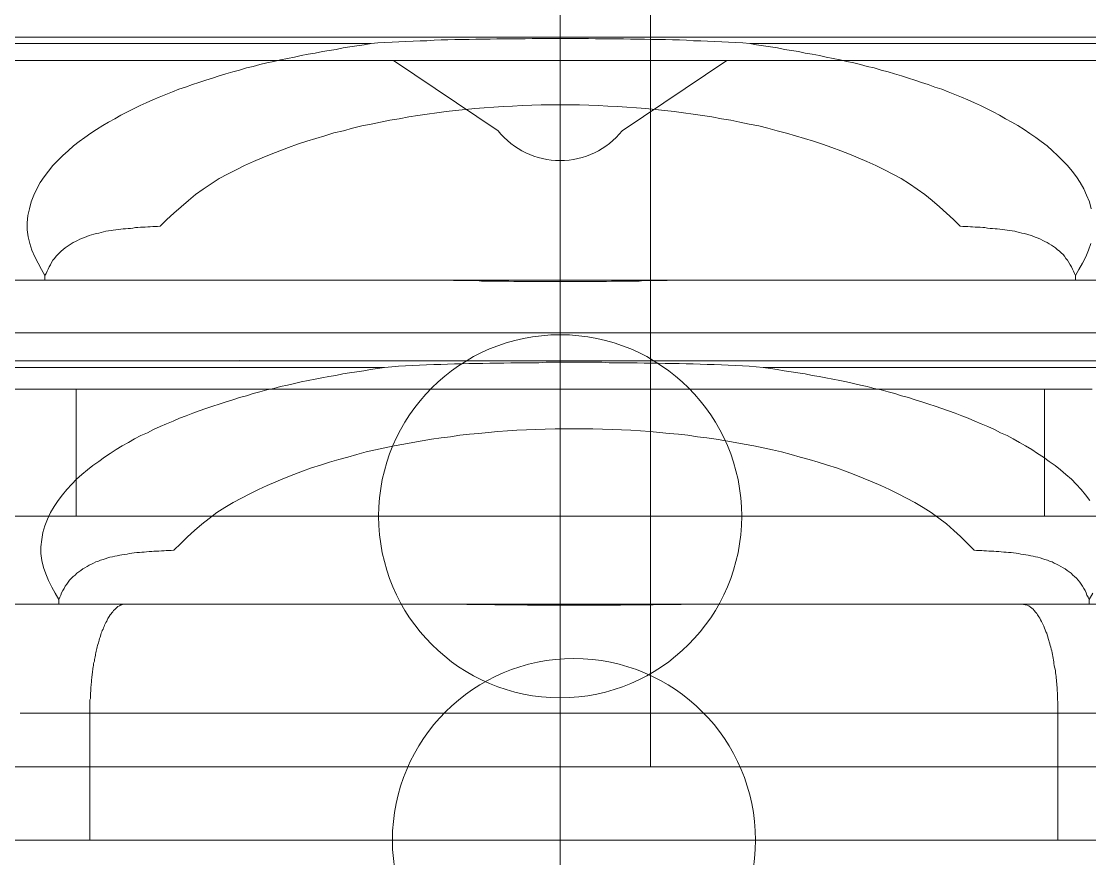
# Model space of a CAD drawing. Units: millimetres at full size, sheet at 1:30. Extents: x -17796 to 21385, y -23279 to 7734.
# Drawn here: x -3020.04 to -2990.62, y -22159.3 to -22136.24 of the extents above; entities that cross this region are included whole.
import ezdxf

# ---------------------------------------------------------------- set-up
doc = ezdxf.new("R2010")
doc.units = ezdxf.units.MM
doc.header["$LTSCALE"] = 30
doc.linetypes.add('DASHED1', pattern=[1.8, 1.2, -0.6])
for name, color, linetype, lineweight in [('2-1_', 7, 'Continuous', 9), ('2-3_', 7, 'Continuous', 9), ('E-C_境界線', 5, 'Continuous', 18), ('E-D_記号', 7, 'Continuous', 9)]:
    doc.layers.add(name, color=color, linetype=linetype, lineweight=lineweight)

# ---------------------------------------------------------------- blocks, each defined once
blk = doc.blocks.new('R')
at = {"layer": '2-1_'}
for p, q in [((-2184.35, -821.59), (-1523.16, -821.59)), ((-1630.06, -823.52), (-1632.94, -821.59)), ((-1626.64, -823.52), (-1623.76, -821.59)), ((-1545.62, -829.09), (-1676.29, -829.09))]:
    blk.add_line(p, q, dxfattribs=at)
blk.add_arc((-1628.35, -822.14), 2.201, 219.0083, 320.9939, dxfattribs=at)
blk = doc.blocks.new('KE1')
at = {"layer": '2-3_', "linetype": 'DASHED1'}
blk.add_line((-0.06, -19.17), (-0.06, 27), dxfattribs=at)
at = {"layer": '2-3_'}
for p, q in [((-0.06, -22.85), (-0.06, 17.15)), ((-16.72, 10.35), (-12.33, 10.35)), ((-16.72, 10.35), (-12.33, 10.35)), ((-12.33, 10.35), (-11.25, 10.35)), ((-12.33, 10.35), (-11.25, 10.35)), ((-11.25, 10.35), (-2.44, 10.35)), ((-11.25, 10.35), (-2.44, 10.35)), ((-11.25, 10.35), (-2.44, 10.35)), ((-11.25, 10.35), (-2.44, 10.35)), ((-2.44, 10.35), (1.81, 10.35)), ((-2.44, 10.35), (1.81, 10.35)), ((1.81, 10.35), (3.06, 10.35)), ((1.81, 10.35), (3.06, 10.35)), ((3.06, 10.35), (16.61, 10.35)), ((3.06, 10.35), (16.61, 10.35)), ((-16.72, 10.17), (-5.27, 10.17)), ((5.16, 10.17), (16.61, 10.17)), ((5.16, 10.17), (16.61, 10.17)), ((-14.25, 3.65), (-17.06, 3.65)), ((-12.39, 3.65), (-14.25, 3.65)), ((-12.39, 3.65), (-14.25, 3.65)), ((-12.39, 3.65), (-9.36, 3.65)), ((-12.39, 3.65), (-9.36, 3.65)), ((-9.36, 3.65), (-4.28, 3.65)), ((-9.36, 3.65), (-4.28, 3.65)), ((-4.28, 3.65), (4.17, 3.65)), ((-4.28, 3.65), (4.17, 3.65)), ((4.17, 3.65), (9.25, 3.65)), ((4.17, 3.65), (9.25, 3.65)), ((9.25, 3.65), (12.28, 3.65)), ((12.28, 3.65), (14.13, 3.65)), ((14.13, 3.65), (16.94, 3.65)), ((14.13, 3.65), (16.94, 3.65)), ((-4.9, 1.25), (-16.34, 1.25)), ((-4.9, 1.25), (-16.34, 1.25)), ((-15.82, 1.43), (-8.88, 1.44)), ((-15.82, 1.43), (-8.88, 1.44)), ((-15.82, 1.43), (-8.88, 1.43)), ((-15.82, 1.43), (-8.88, 1.43)), ((-2.8, 1.43), (-8.88, 1.44)), ((-2.8, 1.43), (-8.88, 1.43)), ((-1.55, 1.43), (-2.8, 1.43)), ((-1.55, 1.43), (-2.8, 1.43)), ((2.7, 1.43), (-1.55, 1.43)), ((2.7, 1.43), (-1.55, 1.43)), ((6.32, 1.43), (2.7, 1.43)), ((6.32, 1.43), (2.7, 1.43)), ((16.98, 1.25), (5.53, 1.25)), ((16.98, 1.25), (5.53, 1.25)), ((6.32, 1.43), (11.93, 1.43)), ((6.32, 1.43), (11.93, 1.43)), ((11.93, 1.43), (16.98, 1.43)), ((11.93, 1.43), (16.98, 1.43)), ((-13.39, 0.65), (-19.06, 0.65)), ((-13.39, 0.65), (-19.06, 0.65)), ((13.28, 0.65), (-13.39, 0.65)), ((-13.39, -2.85), (-13.39, 0.65)), ((-13.39, -2.85), (-13.39, 0.65)), ((13.28, 0.65), (-13.39, 0.65)), ((13.28, -2.85), (13.28, 0.65)), ((13.28, -2.85), (13.28, 0.65)), ((-20.06, -2.85), (-13.39, -2.85)), ((19.94, -2.85), (-20.06, -2.85)), ((-20.06, -2.85), (-13.39, -2.85)), ((13.28, -2.85), (-13.39, -2.85)), ((13.28, -2.85), (-13.39, -2.85)), ((13.28, -2.85), (19.94, -2.85)), ((-13.87, -5.27), (-16.68, -5.27)), ((-13.87, -5.27), (-16.68, -5.27)), ((-12.01, -5.27), (-13.87, -5.27)), ((-8.98, -5.27), (-12.01, -5.27)), ((-3.91, -5.27), (-8.98, -5.27)), ((4.55, -5.27), (-3.91, -5.27)), ((9.62, -5.27), (4.55, -5.27)), ((12.65, -5.27), (9.62, -5.27)), ((12.65, -5.27), (14.51, -5.27)), ((12.65, -5.27), (14.51, -5.27)), ((14.51, -5.27), (17.32, -5.27)), ((14.51, -5.27), (17.32, -5.27)), ((-13.01, -11.77), (-13.01, -8.27)), ((-13.01, -8.27), (13.65, -8.27)), ((-13.01, -11.77), (-13.01, -8.27)), ((13.65, -11.77), (13.65, -8.27)), ((-13.01, -11.77), (-19.68, -11.77)), ((-19.68, -11.77), (20.32, -11.77)), ((-13.01, -11.77), (13.65, -11.77)), ((-13.01, -11.77), (13.65, -11.77)), ((20.32, -11.77), (13.65, -11.77)), ((20.32, -11.77), (13.65, -11.77))]:
    blk.add_line(p, q, dxfattribs=at)
for points in [[(-16.72, 10.35), (-12.33, 10.35), (-11.25, 10.35)], [(-16.72, 10.35), (-16.72, 10.17), (-5.27, 10.17)], [(-16.72, 10.35), (-12.33, 10.35), (-11.25, 10.35)], [(-5.27, 10.17), (-5.08, 10.19), (-4.89, 10.2), (-4.69, 10.21), (-4.5, 10.22), (-4.31, 10.23), (-4.11, 10.24), (-3.92, 10.25), (-3.73, 10.25), (-3.53, 10.26), (-3.34, 10.27), (-3.15, 10.27), (-2.96, 10.28), (-2.76, 10.28), (-2.57, 10.28), (-2.38, 10.29), (-2.18, 10.29), (-1.99, 10.29), (-1.8, 10.3), (-1.6, 10.3), (-1.41, 10.3), (-1.22, 10.3), (-1.02, 10.3), (-0.83, 10.31), (-0.64, 10.31), (-0.44, 10.31), (-0.25, 10.31), (-0.06, 10.31), (0.14, 10.31), (0.33, 10.31), (0.52, 10.31), (0.72, 10.31), (0.91, 10.3), (1.1, 10.3), (1.3, 10.3), (1.49, 10.3), (1.68, 10.3), (1.88, 10.29), (2.07, 10.29), (2.26, 10.29)], [(-5.27, 10.17), (-5.08, 10.19), (-4.89, 10.2), (-4.69, 10.21), (-4.5, 10.22), (-4.31, 10.23), (-4.11, 10.24), (-3.92, 10.25), (-3.73, 10.25), (-3.53, 10.26), (-3.34, 10.27), (-3.15, 10.27), (-2.96, 10.28), (-2.76, 10.28), (-2.57, 10.28), (-2.38, 10.29), (-2.18, 10.29), (-1.99, 10.29), (-1.8, 10.3), (-1.6, 10.3), (-1.41, 10.3), (-1.22, 10.3), (-1.02, 10.3), (-0.83, 10.31), (-0.64, 10.31), (-0.44, 10.31), (-0.25, 10.31), (-0.06, 10.31), (0.14, 10.31), (0.33, 10.31), (0.52, 10.31), (0.72, 10.31), (0.91, 10.3), (1.1, 10.3), (1.3, 10.3), (1.49, 10.3), (1.68, 10.3), (1.88, 10.29), (2.07, 10.29), (2.26, 10.29)], [(-2.44, 10.35), (1.81, 10.35), (3.06, 10.35), (16.61, 10.35)], [(-2.44, 10.35), (1.81, 10.35), (3.06, 10.35), (16.61, 10.35)], [(-5.27, 10.17), (-5.46, 10.14), (-5.66, 10.11), (-5.85, 10.08), (-6.04, 10.05), (-6.23, 10.01), (-6.42, 9.98), (-6.61, 9.95), (-6.81, 9.91), (-7, 9.88), (-7.19, 9.84), (-7.38, 9.8), (-7.57, 9.76), (-7.76, 9.72), (-7.95, 9.68), (-8.14, 9.64), (-8.33, 9.59), (-8.52, 9.54), (-8.7, 9.5), (-8.89, 9.44), (-9.08, 9.39), (-9.27, 9.34), (-9.45, 9.28), (-9.64, 9.22), (-9.82, 9.16), (-10.01, 9.1), (-10.19, 9.04), (-10.38, 8.97), (-10.56, 8.91), (-10.74, 8.84), (-10.92, 8.77), (-11.1, 8.69), (-11.28, 8.62), (-11.46, 8.54), (-11.63, 8.46), (-11.81, 8.37), (-11.98, 8.29), (-12.16, 8.2), (-12.33, 8.1), (-12.5, 8.01)], [(-5.27, 10.17), (-5.46, 10.14), (-5.66, 10.11), (-5.85, 10.08), (-6.04, 10.05), (-6.23, 10.01), (-6.42, 9.98), (-6.61, 9.95), (-6.81, 9.91), (-7, 9.88), (-7.19, 9.84), (-7.38, 9.8), (-7.57, 9.76), (-7.76, 9.72), (-7.95, 9.68), (-8.14, 9.64), (-8.33, 9.59), (-8.52, 9.54), (-8.7, 9.5), (-8.89, 9.44), (-9.08, 9.39), (-9.27, 9.34), (-9.45, 9.28), (-9.64, 9.22), (-9.82, 9.16), (-10.01, 9.1), (-10.19, 9.04), (-10.38, 8.97), (-10.56, 8.91), (-10.74, 8.84), (-10.92, 8.77), (-11.1, 8.69), (-11.28, 8.62), (-11.46, 8.54), (-11.63, 8.46), (-11.81, 8.37), (-11.98, 8.29), (-12.16, 8.2), (-12.33, 8.1), (-12.5, 8.01)], [(2.26, 10.29), (2.46, 10.28), (2.65, 10.28), (2.84, 10.28), (3.03, 10.27), (3.23, 10.27), (3.42, 10.26), (3.61, 10.25), (3.81, 10.25), (4, 10.24), (4.19, 10.23), (4.39, 10.22), (4.58, 10.21), (4.77, 10.2), (4.97, 10.19), (5.16, 10.17)], [(2.26, 10.29), (2.46, 10.28), (2.65, 10.28), (2.84, 10.28), (3.03, 10.27), (3.23, 10.27), (3.42, 10.26), (3.61, 10.25), (3.81, 10.25), (4, 10.24), (4.19, 10.23), (4.39, 10.22), (4.58, 10.21), (4.77, 10.2), (4.97, 10.19), (5.16, 10.17)], [(10.26, 8.97), (10.08, 9.04), (9.89, 9.1), (9.71, 9.16), (9.53, 9.22), (9.34, 9.28), (9.15, 9.34), (8.97, 9.39), (8.78, 9.44), (8.59, 9.5), (8.4, 9.54), (8.21, 9.59), (8.03, 9.64), (7.84, 9.68), (7.65, 9.72), (7.46, 9.76), (7.27, 9.8), (7.08, 9.84), (6.88, 9.88), (6.69, 9.91), (6.5, 9.95), (6.31, 9.98), (6.12, 10.01), (5.93, 10.05), (5.73, 10.08), (5.54, 10.11), (5.35, 10.14), (5.16, 10.17)], [(10.26, 8.97), (10.08, 9.04), (9.89, 9.1), (9.71, 9.16), (9.53, 9.22), (9.34, 9.28), (9.15, 9.34), (8.97, 9.39), (8.78, 9.44), (8.59, 9.5), (8.4, 9.54), (8.21, 9.59), (8.03, 9.64), (7.84, 9.68), (7.65, 9.72), (7.46, 9.76), (7.27, 9.8), (7.08, 9.84), (6.88, 9.88), (6.69, 9.91), (6.5, 9.95), (6.31, 9.98), (6.12, 10.01), (5.93, 10.05), (5.73, 10.08), (5.54, 10.11), (5.35, 10.14), (5.16, 10.17)], [(14.13, 3.78), (14.23, 3.95), (14.33, 4.12), (14.42, 4.3), (14.49, 4.48), (14.56, 4.66)], [(14.57, 5.62), (14.52, 5.81), (14.44, 5.99), (14.36, 6.17), (14.26, 6.34), (14.16, 6.5), (14.04, 6.66), (13.91, 6.81), (13.78, 6.95), (13.64, 7.09), (13.5, 7.22), (13.35, 7.35), (13.19, 7.47), (13.04, 7.58), (12.88, 7.69), (12.72, 7.8), (12.55, 7.91), (12.38, 8.01), (12.21, 8.1), (12.04, 8.2), (11.87, 8.29), (11.7, 8.37), (11.52, 8.46), (11.35, 8.54), (11.17, 8.62), (10.99, 8.69), (10.81, 8.77), (10.63, 8.84), (10.45, 8.91), (10.26, 8.97)], [(14.13, 3.78), (14.23, 3.95), (14.33, 4.12), (14.42, 4.3), (14.49, 4.48), (14.56, 4.66)], [(14.57, 5.62), (14.52, 5.81), (14.44, 5.99), (14.36, 6.17), (14.26, 6.34), (14.16, 6.5), (14.04, 6.66), (13.91, 6.81), (13.78, 6.95), (13.64, 7.09), (13.5, 7.22), (13.35, 7.35), (13.19, 7.47), (13.04, 7.58), (12.88, 7.69), (12.72, 7.8), (12.55, 7.91), (12.38, 8.01), (12.21, 8.1), (12.04, 8.2), (11.87, 8.29), (11.7, 8.37), (11.52, 8.46), (11.35, 8.54), (11.17, 8.62), (10.99, 8.69), (10.81, 8.77), (10.63, 8.84), (10.45, 8.91), (10.26, 8.97)], [(1.52, 8.44), (1.25, 8.45), (0.99, 8.46), (0.73, 8.47), (0.47, 8.48), (0.21, 8.48), (-0.06, 8.48), (-0.32, 8.48), (-0.58, 8.48), (-0.84, 8.47), (-1.11, 8.46), (-1.37, 8.45), (-1.63, 8.44), (-1.89, 8.42), (-2.15, 8.4), (-2.41, 8.38), (-2.67, 8.35), (-2.94, 8.33), (-3.2, 8.3), (-3.46, 8.26), (-3.72, 8.23), (-3.98, 8.19), (-4.23, 8.15), (-4.49, 8.1), (-4.75, 8.06), (-5.01, 8.01), (-5.27, 7.95), (-5.52, 7.9), (-5.78, 7.84), (-6.03, 7.77), (-6.29, 7.71), (-6.54, 7.63), (-6.79, 7.56), (-7.04, 7.48), (-7.29, 7.4), (-7.54, 7.31), (-7.78, 7.22), (-8.02, 7.12), (-8.27, 7.02), (-8.51, 6.92)], [(1.52, 8.44), (1.25, 8.45), (0.99, 8.46), (0.73, 8.47), (0.47, 8.48), (0.21, 8.48), (-0.06, 8.48), (-0.32, 8.48), (-0.58, 8.48), (-0.84, 8.47), (-1.11, 8.46), (-1.37, 8.45), (-1.63, 8.44), (-1.89, 8.42), (-2.15, 8.4), (-2.41, 8.38), (-2.67, 8.35), (-2.94, 8.33), (-3.2, 8.3), (-3.46, 8.26), (-3.72, 8.23), (-3.98, 8.19), (-4.23, 8.15), (-4.49, 8.1), (-4.75, 8.06), (-5.01, 8.01), (-5.27, 7.95), (-5.52, 7.9), (-5.78, 7.84), (-6.03, 7.77), (-6.29, 7.71), (-6.54, 7.63), (-6.79, 7.56), (-7.04, 7.48), (-7.29, 7.4), (-7.54, 7.31), (-7.78, 7.22), (-8.02, 7.12), (-8.27, 7.02), (-8.51, 6.92)], [(10.96, 5.14), (10.77, 5.32), (10.58, 5.5), (10.39, 5.67), (10.19, 5.85), (9.98, 6.01), (9.77, 6.16), (9.56, 6.31), (9.33, 6.45), (9.1, 6.57), (8.87, 6.69), (8.63, 6.81), (8.39, 6.92), (8.15, 7.02), (7.91, 7.12), (7.67, 7.22), (7.42, 7.31), (7.17, 7.4), (6.92, 7.48), (6.67, 7.56), (6.42, 7.63), (6.17, 7.7), (5.92, 7.77), (5.66, 7.84), (5.41, 7.9), (5.15, 7.95), (4.89, 8.01), (4.64, 8.06), (4.38, 8.1), (4.12, 8.15), (3.86, 8.19), (3.6, 8.23), (3.34, 8.26), (3.08, 8.3), (2.82, 8.33), (2.56, 8.35), (2.3, 8.38), (2.04, 8.4), (1.78, 8.42), (1.52, 8.44)], [(10.96, 5.14), (10.77, 5.32), (10.58, 5.5), (10.39, 5.67), (10.19, 5.85), (9.98, 6.01), (9.77, 6.16), (9.56, 6.31), (9.33, 6.45), (9.1, 6.57), (8.87, 6.69), (8.63, 6.81), (8.39, 6.92), (8.15, 7.02), (7.91, 7.12), (7.67, 7.22), (7.42, 7.31), (7.17, 7.4), (6.92, 7.48), (6.67, 7.56), (6.42, 7.63), (6.17, 7.7), (5.92, 7.77), (5.66, 7.84), (5.41, 7.9), (5.15, 7.95), (4.89, 8.01), (4.64, 8.06), (4.38, 8.1), (4.12, 8.15), (3.86, 8.19), (3.6, 8.23), (3.34, 8.26), (3.08, 8.3), (2.82, 8.33), (2.56, 8.35), (2.3, 8.38), (2.04, 8.4), (1.78, 8.42), (1.52, 8.44)], [(-12.5, 8.01), (-12.66, 7.91), (-12.83, 7.8), (-12.99, 7.7), (-13.15, 7.58), (-13.31, 7.47), (-13.46, 7.35), (-13.61, 7.22), (-13.76, 7.09), (-13.9, 6.95), (-14.03, 6.81), (-14.15, 6.66), (-14.27, 6.5), (-14.38, 6.34), (-14.47, 6.17), (-14.56, 5.99), (-14.63, 5.81), (-14.68, 5.62), (-14.72, 5.43), (-14.74, 5.23), (-14.74, 5.04), (-14.71, 4.85), (-14.67, 4.66), (-14.61, 4.48), (-14.53, 4.3), (-14.44, 4.12), (-14.35, 3.95), (-14.25, 3.78)], [(-12.5, 8.01), (-12.66, 7.91), (-12.83, 7.8), (-12.99, 7.7), (-13.15, 7.58), (-13.31, 7.47), (-13.46, 7.35), (-13.61, 7.22), (-13.76, 7.09), (-13.9, 6.95), (-14.03, 6.81), (-14.15, 6.66), (-14.27, 6.5), (-14.38, 6.34), (-14.47, 6.17), (-14.56, 5.99), (-14.63, 5.81), (-14.68, 5.62), (-14.72, 5.43), (-14.74, 5.23), (-14.74, 5.04), (-14.71, 4.85), (-14.67, 4.66), (-14.61, 4.48), (-14.53, 4.3), (-14.44, 4.12), (-14.35, 3.95), (-14.25, 3.78)], [(-8.51, 6.92), (-8.75, 6.81), (-8.98, 6.69), (-9.22, 6.57), (-9.45, 6.45), (-9.67, 6.31), (-9.89, 6.16), (-10.1, 6.01), (-10.3, 5.85), (-10.5, 5.67), (-10.7, 5.5), (-10.89, 5.32), (-11.08, 5.14)], [(-8.51, 6.92), (-8.75, 6.81), (-8.98, 6.69), (-9.22, 6.57), (-9.45, 6.45), (-9.67, 6.31), (-9.89, 6.16), (-10.1, 6.01), (-10.3, 5.85), (-10.5, 5.67), (-10.7, 5.5), (-10.89, 5.32), (-11.08, 5.14)], [(-11.08, 5.14), (-11.15, 5.13), (-11.21, 5.13), (-11.28, 5.13), (-11.35, 5.12), (-11.42, 5.12), (-11.49, 5.11), (-11.55, 5.11), (-11.62, 5.11), (-11.69, 5.1), (-11.76, 5.1), (-11.83, 5.09), (-11.89, 5.08), (-11.96, 5.08), (-12.03, 5.07), (-12.1, 5.07), (-12.16, 5.06), (-12.23, 5.05), (-12.3, 5.04), (-12.37, 5.03), (-12.43, 5.02), (-12.5, 5.01), (-12.57, 5), (-12.64, 4.98), (-12.7, 4.97), (-12.77, 4.95), (-12.83, 4.94), (-12.9, 4.92), (-12.97, 4.9), (-13.03, 4.88), (-13.1, 4.86), (-13.16, 4.83), (-13.22, 4.81), (-13.29, 4.78), (-13.35, 4.75), (-13.41, 4.72), (-13.47, 4.69), (-13.53, 4.65), (-13.58, 4.62), (-13.64, 4.58)], [(-11.08, 5.14), (-11.15, 5.13), (-11.21, 5.13), (-11.28, 5.13), (-11.35, 5.12), (-11.42, 5.12), (-11.49, 5.11), (-11.55, 5.11), (-11.62, 5.11), (-11.69, 5.1), (-11.76, 5.1), (-11.83, 5.09), (-11.89, 5.08), (-11.96, 5.08), (-12.03, 5.07), (-12.1, 5.07), (-12.16, 5.06), (-12.23, 5.05), (-12.3, 5.04), (-12.37, 5.03), (-12.43, 5.02), (-12.5, 5.01), (-12.57, 5), (-12.64, 4.98), (-12.7, 4.97), (-12.77, 4.95), (-12.83, 4.94), (-12.9, 4.92), (-12.97, 4.9), (-13.03, 4.88), (-13.1, 4.86), (-13.16, 4.83), (-13.22, 4.81), (-13.29, 4.78), (-13.35, 4.75), (-13.41, 4.72), (-13.47, 4.69), (-13.53, 4.65), (-13.58, 4.62), (-13.64, 4.58)], [(11.98, 5.07), (11.92, 5.07), (11.85, 5.08), (11.78, 5.08), (11.71, 5.09), (11.64, 5.1), (11.58, 5.1), (11.51, 5.11), (11.44, 5.11), (11.37, 5.11), (11.3, 5.12), (11.24, 5.12), (11.17, 5.13), (11.1, 5.13), (11.03, 5.13), (10.96, 5.14)], [(12.19, 5.04), (12.12, 5.05), (12.05, 5.06), (11.98, 5.07), (11.92, 5.07), (11.85, 5.08), (11.78, 5.08), (11.71, 5.09), (11.64, 5.1), (11.58, 5.1), (11.51, 5.11), (11.44, 5.11), (11.37, 5.11), (11.3, 5.12), (11.24, 5.12), (11.17, 5.13), (11.1, 5.13), (11.03, 5.13), (10.96, 5.14)], [(14.13, 3.78), (14.11, 3.84), (14.08, 3.9), (14.05, 3.96), (14.02, 4.02), (13.99, 4.08), (13.95, 4.14), (13.91, 4.2), (13.87, 4.25), (13.83, 4.31), (13.79, 4.36), (13.74, 4.41), (13.69, 4.45), (13.63, 4.5), (13.58, 4.54), (13.53, 4.58), (13.47, 4.62), (13.41, 4.65), (13.35, 4.69), (13.29, 4.72), (13.23, 4.75), (13.17, 4.78), (13.11, 4.81), (13.05, 4.83), (12.98, 4.86), (12.92, 4.88), (12.85, 4.9), (12.79, 4.92), (12.72, 4.94), (12.66, 4.95), (12.59, 4.97), (12.52, 4.98), (12.46, 5), (12.39, 5.01), (12.32, 5.02), (12.25, 5.03), (12.19, 5.04), (12.12, 5.05), (12.05, 5.06), (11.98, 5.07)], [(14.13, 3.77), (14.13, 3.77), (14.13, 3.77), (14.13, 3.78), (14.11, 3.84), (14.08, 3.9), (14.05, 3.96), (14.02, 4.02), (13.99, 4.08), (13.95, 4.14), (13.91, 4.2), (13.87, 4.25), (13.83, 4.31), (13.79, 4.36), (13.74, 4.41), (13.69, 4.45), (13.63, 4.5), (13.58, 4.54), (13.53, 4.58), (13.47, 4.62), (13.41, 4.65), (13.35, 4.69), (13.29, 4.72), (13.23, 4.75), (13.17, 4.78), (13.11, 4.81), (13.05, 4.83), (12.98, 4.86), (12.92, 4.88), (12.85, 4.9), (12.79, 4.92), (12.72, 4.94), (12.66, 4.95), (12.59, 4.97), (12.52, 4.98), (12.46, 5), (12.39, 5.01), (12.32, 5.02), (12.25, 5.03), (12.19, 5.04)], [(-13.64, 4.58), (-13.69, 4.54), (-13.75, 4.5), (-13.8, 4.45), (-13.85, 4.41), (-13.9, 4.36), (-13.94, 4.31), (-13.99, 4.25), (-14.03, 4.2), (-14.07, 4.14), (-14.1, 4.08), (-14.13, 4.02), (-14.16, 3.96), (-14.19, 3.9), (-14.22, 3.84), (-14.25, 3.78)], [(-13.64, 4.58), (-13.69, 4.54), (-13.75, 4.5), (-13.8, 4.45), (-13.85, 4.41), (-13.9, 4.36), (-13.94, 4.31), (-13.99, 4.25), (-14.03, 4.2), (-14.07, 4.14), (-14.1, 4.08), (-14.13, 4.02), (-14.16, 3.96), (-14.19, 3.9), (-14.22, 3.84), (-14.25, 3.78)], [(-14.25, 3.66), (-14.25, 3.66), (-14.25, 3.66), (-14.25, 3.65), (-17.06, 3.65)], [(-14.25, 3.78), (-14.25, 3.77), (-14.25, 3.77), (-14.25, 3.77), (-14.25, 3.76), (-14.25, 3.76), (-14.25, 3.76), (-14.25, 3.76), (-14.25, 3.75), (-14.25, 3.75), (-14.25, 3.75), (-14.25, 3.74), (-14.25, 3.74), (-14.25, 3.74), (-14.25, 3.74), (-14.25, 3.73), (-14.25, 3.73), (-14.25, 3.73), (-14.25, 3.72), (-14.25, 3.72), (-14.25, 3.72), (-14.25, 3.71), (-14.25, 3.71), (-14.25, 3.71), (-14.25, 3.71), (-14.25, 3.7), (-14.25, 3.7), (-14.25, 3.7), (-14.25, 3.69), (-14.25, 3.69), (-14.25, 3.69), (-14.25, 3.69), (-14.25, 3.68), (-14.25, 3.68), (-14.25, 3.68), (-14.25, 3.67), (-14.25, 3.67), (-14.25, 3.67), (-14.25, 3.67), (-14.25, 3.66)], [(-14.25, 3.78), (-14.25, 3.77), (-14.25, 3.77), (-14.25, 3.77), (-14.25, 3.76), (-14.25, 3.76), (-14.25, 3.76), (-14.25, 3.76), (-14.25, 3.75), (-14.25, 3.75), (-14.25, 3.75), (-14.25, 3.74), (-14.25, 3.74), (-14.25, 3.74), (-14.25, 3.74), (-14.25, 3.73), (-14.25, 3.73), (-14.25, 3.73), (-14.25, 3.72), (-14.25, 3.72), (-14.25, 3.72), (-14.25, 3.71), (-14.25, 3.71), (-14.25, 3.71), (-14.25, 3.71), (-14.25, 3.7), (-14.25, 3.7), (-14.25, 3.7), (-14.25, 3.69), (-14.25, 3.69), (-14.25, 3.69), (-14.25, 3.69), (-14.25, 3.68), (-14.25, 3.68), (-14.25, 3.68), (-14.25, 3.67), (-14.25, 3.67), (-14.25, 3.67), (-14.25, 3.67), (-14.25, 3.66)], [(-14.25, 3.66), (-14.25, 3.66), (-14.25, 3.66), (-14.25, 3.65)], [(-4.28, 3.65), (-4.16, 3.65), (-4.03, 3.65), (-3.9, 3.65), (-3.77, 3.65), (-3.64, 3.65), (-3.52, 3.65), (-3.39, 3.65), (-3.26, 3.65), (-3.13, 3.65), (-3, 3.64), (-2.88, 3.64), (-2.75, 3.64), (-2.62, 3.64), (-2.49, 3.64), (-2.36, 3.64), (-2.23, 3.63), (-2.11, 3.63), (-1.98, 3.63), (-1.85, 3.63), (-1.72, 3.63), (-1.59, 3.63), (-1.47, 3.63), (-1.34, 3.62), (-1.21, 3.62), (-1.08, 3.62), (-0.95, 3.62), (-0.83, 3.62), (-0.7, 3.62), (-0.57, 3.62), (-0.44, 3.62), (-0.31, 3.62), (-0.18, 3.62), (-0.06, 3.62), (0.07, 3.62), (0.2, 3.62), (0.33, 3.62), (0.46, 3.62), (0.58, 3.62), (0.71, 3.62)], [(-4.28, 3.65), (-4.16, 3.65), (-4.03, 3.65), (-3.9, 3.65), (-3.77, 3.65), (-3.64, 3.65), (-3.52, 3.65), (-3.39, 3.65), (-3.26, 3.65), (-3.13, 3.65), (-3, 3.64), (-2.88, 3.64), (-2.75, 3.64), (-2.62, 3.64), (-2.49, 3.64), (-2.36, 3.64), (-2.23, 3.63), (-2.11, 3.63), (-1.98, 3.63), (-1.85, 3.63), (-1.72, 3.63), (-1.59, 3.63), (-1.47, 3.63), (-1.34, 3.62), (-1.21, 3.62), (-1.08, 3.62), (-0.95, 3.62), (-0.83, 3.62), (-0.7, 3.62), (-0.57, 3.62), (-0.44, 3.62), (-0.31, 3.62), (-0.18, 3.62), (-0.06, 3.62), (0.07, 3.62), (0.2, 3.62), (0.33, 3.62), (0.46, 3.62), (0.58, 3.62), (0.71, 3.62)], [(0.71, 3.62), (0.84, 3.62), (0.97, 3.62), (1.1, 3.62), (1.22, 3.62), (1.35, 3.63), (1.48, 3.63), (1.61, 3.63), (1.74, 3.63), (1.87, 3.63), (1.99, 3.63), (2.12, 3.63), (2.25, 3.64), (2.38, 3.64), (2.51, 3.64), (2.63, 3.64), (2.76, 3.64), (2.89, 3.64), (3.02, 3.65), (3.15, 3.65), (3.27, 3.65), (3.4, 3.65), (3.53, 3.65), (3.66, 3.65), (3.79, 3.65), (3.91, 3.65), (4.04, 3.65), (4.17, 3.65)], [(0.71, 3.62), (0.84, 3.62), (0.97, 3.62), (1.1, 3.62), (1.22, 3.62), (1.35, 3.63), (1.48, 3.63), (1.61, 3.63), (1.74, 3.63), (1.87, 3.63), (1.99, 3.63), (2.12, 3.63), (2.25, 3.64), (2.38, 3.64), (2.51, 3.64), (2.63, 3.64), (2.76, 3.64), (2.89, 3.64), (3.02, 3.65), (3.15, 3.65), (3.27, 3.65), (3.4, 3.65), (3.53, 3.65), (3.66, 3.65), (3.79, 3.65), (3.91, 3.65), (4.04, 3.65), (4.17, 3.65)], [(9.25, 3.65), (12.28, 3.65), (14.13, 3.65)], [(14.13, 3.77), (14.13, 3.77), (14.13, 3.77), (14.13, 3.78)], [(14.13, 3.65), (14.13, 3.66), (14.13, 3.66), (14.13, 3.66), (14.13, 3.67), (14.13, 3.67), (14.13, 3.67), (14.13, 3.67), (14.13, 3.68), (14.13, 3.68), (14.13, 3.68), (14.13, 3.69), (14.13, 3.69), (14.13, 3.69), (14.13, 3.69), (14.13, 3.7), (14.13, 3.7), (14.13, 3.7), (14.13, 3.71), (14.13, 3.71), (14.13, 3.71), (14.13, 3.71), (14.13, 3.72), (14.13, 3.72), (14.13, 3.72), (14.13, 3.73), (14.13, 3.73), (14.13, 3.73), (14.13, 3.74), (14.13, 3.74), (14.13, 3.74), (14.13, 3.74), (14.13, 3.75), (14.13, 3.75), (14.13, 3.75), (14.13, 3.76), (14.13, 3.76), (14.13, 3.76), (14.13, 3.76), (14.13, 3.77)], [(14.13, 3.65), (14.13, 3.66), (14.13, 3.66), (14.13, 3.66), (14.13, 3.67), (14.13, 3.67), (14.13, 3.67), (14.13, 3.67), (14.13, 3.68), (14.13, 3.68), (14.13, 3.68), (14.13, 3.69), (14.13, 3.69), (14.13, 3.69), (14.13, 3.69), (14.13, 3.7), (14.13, 3.7), (14.13, 3.7), (14.13, 3.71), (14.13, 3.71), (14.13, 3.71), (14.13, 3.71), (14.13, 3.72), (14.13, 3.72), (14.13, 3.72), (14.13, 3.73), (14.13, 3.73), (14.13, 3.73), (14.13, 3.74), (14.13, 3.74), (14.13, 3.74), (14.13, 3.74), (14.13, 3.75), (14.13, 3.75), (14.13, 3.75), (14.13, 3.76), (14.13, 3.76), (14.13, 3.76), (14.13, 3.76), (14.13, 3.77)], [(-10, 0.05), (-9.82, 0.12), (-9.63, 0.18), (-9.45, 0.24), (-9.26, 0.3), (-9.08, 0.36), (-8.89, 0.42), (-8.7, 0.47), (-8.52, 0.53), (-8.33, 0.58), (-8.14, 0.63), (-7.95, 0.67), (-7.76, 0.72), (-7.57, 0.76), (-7.38, 0.81), (-7.19, 0.85), (-7, 0.89), (-6.81, 0.93), (-6.62, 0.96), (-6.43, 1), (-6.24, 1.03), (-6.05, 1.07), (-5.86, 1.1), (-5.66, 1.13), (-5.47, 1.16), (-5.28, 1.19), (-5.09, 1.22), (-4.9, 1.25)], [(-10, 0.05), (-9.82, 0.12), (-9.63, 0.18), (-9.45, 0.24), (-9.26, 0.3), (-9.08, 0.36), (-8.89, 0.42), (-8.7, 0.47), (-8.52, 0.53), (-8.33, 0.58), (-8.14, 0.63), (-7.95, 0.67), (-7.76, 0.72), (-7.57, 0.76), (-7.38, 0.81), (-7.19, 0.85), (-7, 0.89), (-6.81, 0.93), (-6.62, 0.96), (-6.43, 1), (-6.24, 1.03), (-6.05, 1.07), (-5.86, 1.1), (-5.66, 1.13), (-5.47, 1.16), (-5.28, 1.19), (-5.09, 1.22), (-4.9, 1.25)], [(-1.55, 1.43), (-2.8, 1.43), (-8.88, 1.44)], [(-1.55, 1.43), (-2.8, 1.43), (-8.88, 1.43)], [(-2, 1.37), (-2.19, 1.36), (-2.39, 1.36), (-2.58, 1.36), (-2.77, 1.35), (-2.97, 1.35), (-3.16, 1.34), (-3.35, 1.33), (-3.54, 1.33), (-3.74, 1.32), (-3.93, 1.31), (-4.12, 1.3), (-4.32, 1.29), (-4.51, 1.28), (-4.7, 1.27), (-4.9, 1.25)], [(-2, 1.37), (-2.19, 1.36), (-2.39, 1.36), (-2.58, 1.36), (-2.77, 1.35), (-2.97, 1.35), (-3.16, 1.34), (-3.35, 1.33), (-3.54, 1.33), (-3.74, 1.32), (-3.93, 1.31), (-4.12, 1.3), (-4.32, 1.29), (-4.51, 1.28), (-4.7, 1.27), (-4.9, 1.25)], [(5.53, 1.25), (5.34, 1.27), (5.15, 1.28), (4.96, 1.29), (4.76, 1.3), (4.57, 1.31), (4.38, 1.32), (4.18, 1.33), (3.99, 1.33), (3.8, 1.34), (3.6, 1.35), (3.41, 1.35), (3.22, 1.36), (3.03, 1.36), (2.83, 1.36), (2.64, 1.37), (2.45, 1.37), (2.25, 1.37), (2.06, 1.38), (1.87, 1.38), (1.67, 1.38), (1.48, 1.38), (1.29, 1.38), (1.09, 1.39), (0.9, 1.39), (0.71, 1.39), (0.51, 1.39), (0.32, 1.39), (0.13, 1.39), (-0.07, 1.39), (-0.26, 1.39), (-0.45, 1.39), (-0.65, 1.38), (-0.84, 1.38), (-1.03, 1.38), (-1.23, 1.38), (-1.42, 1.38), (-1.61, 1.37), (-1.81, 1.37), (-2, 1.37)], [(5.53, 1.25), (5.34, 1.27), (5.15, 1.28), (4.96, 1.29), (4.76, 1.3), (4.57, 1.31), (4.38, 1.32), (4.18, 1.33), (3.99, 1.33), (3.8, 1.34), (3.6, 1.35), (3.41, 1.35), (3.22, 1.36), (3.03, 1.36), (2.83, 1.36), (2.64, 1.37), (2.45, 1.37), (2.25, 1.37), (2.06, 1.38), (1.87, 1.38), (1.67, 1.38), (1.48, 1.38), (1.29, 1.38), (1.09, 1.39), (0.9, 1.39), (0.71, 1.39), (0.51, 1.39), (0.32, 1.39), (0.13, 1.39), (-0.07, 1.39), (-0.26, 1.39), (-0.45, 1.39), (-0.65, 1.38), (-0.84, 1.38), (-1.03, 1.38), (-1.23, 1.38), (-1.42, 1.38), (-1.61, 1.37), (-1.81, 1.37), (-2, 1.37)], [(6.32, 1.43), (2.7, 1.43), (-1.55, 1.43)], [(6.32, 1.43), (2.7, 1.43), (-1.55, 1.43)], [(5.53, 1.25), (5.73, 1.22), (5.92, 1.19), (6.11, 1.16), (6.3, 1.13), (6.49, 1.1), (6.69, 1.07), (6.88, 1.03), (7.07, 1), (7.26, 0.96), (7.45, 0.93), (7.64, 0.89), (7.83, 0.85), (8.02, 0.81), (8.21, 0.76), (8.4, 0.72), (8.59, 0.67), (8.78, 0.63), (8.97, 0.58), (9.16, 0.53), (9.34, 0.47), (9.53, 0.42), (9.72, 0.36), (9.9, 0.3), (10.09, 0.24), (10.27, 0.18), (10.45, 0.12), (10.64, 0.05), (10.82, -0.01), (11, -0.08), (11.18, -0.15), (11.36, -0.23), (11.54, -0.3), (11.72, -0.38), (11.9, -0.46), (12.07, -0.55), (12.25, -0.63), (12.42, -0.72), (12.59, -0.82), (12.76, -0.91)], [(5.53, 1.25), (5.73, 1.22), (5.92, 1.19), (6.11, 1.16), (6.3, 1.13), (6.49, 1.1), (6.69, 1.07), (6.88, 1.03), (7.07, 1), (7.26, 0.96), (7.45, 0.93), (7.64, 0.89), (7.83, 0.85), (8.02, 0.81), (8.21, 0.76), (8.4, 0.72), (8.59, 0.67), (8.78, 0.63), (8.97, 0.58), (9.16, 0.53), (9.34, 0.47), (9.53, 0.42), (9.72, 0.36), (9.9, 0.3), (10.09, 0.24), (10.27, 0.18), (10.45, 0.12), (10.64, 0.05), (10.82, -0.01), (11, -0.08), (11.18, -0.15), (11.36, -0.23), (11.54, -0.3), (11.72, -0.38), (11.9, -0.46), (12.07, -0.55), (12.25, -0.63), (12.42, -0.72), (12.59, -0.82), (12.76, -0.91)], [(6.32, 1.43), (11.93, 1.43), (16.98, 1.43), (16.98, 1.25)], [(6.32, 1.43), (11.93, 1.43), (16.98, 1.43), (20.39, 1.43)], [(13.28, 0.65), (13.38, 0.65), (13.48, 0.65), (13.58, 0.65), (13.68, 0.65), (13.78, 0.65), (13.88, 0.65), (13.98, 0.65), (14.08, 0.65), (14.19, 0.65), (14.29, 0.65), (14.39, 0.65), (14.49, 0.65), (14.59, 0.65)], [(13.28, -2.85), (19.94, -2.85), (19.94, 0.65)], [(13.28, 0.65), (13.38, 0.65), (13.48, 0.65), (13.58, 0.65), (13.68, 0.65), (13.78, 0.65), (13.88, 0.65), (13.98, 0.65), (14.08, 0.65), (14.19, 0.65), (14.29, 0.65), (14.39, 0.65), (14.49, 0.65), (14.59, 0.65)], [(-13.87, -5.14), (-13.97, -4.97), (-14.06, -4.8), (-14.15, -4.62), (-14.23, -4.44), (-14.29, -4.26), (-14.34, -4.07), (-14.36, -3.88), (-14.36, -3.69), (-14.34, -3.49), (-14.31, -3.3), (-14.25, -3.11), (-14.18, -2.93), (-14.1, -2.75), (-14, -2.58), (-13.89, -2.42), (-13.77, -2.26), (-13.65, -2.11), (-13.51, -1.97), (-13.38, -1.83), (-13.23, -1.7), (-13.08, -1.57), (-12.93, -1.45), (-12.77, -1.34), (-12.61, -1.22), (-12.45, -1.12), (-12.29, -1.01), (-12.12, -0.91), (-11.95, -0.82), (-11.78, -0.72), (-11.61, -0.63), (-11.43, -0.55), (-11.26, -0.46), (-11.08, -0.38), (-10.9, -0.3), (-10.72, -0.23), (-10.54, -0.15), (-10.36, -0.08), (-10.18, -0.01), (-10, 0.05)], [(-13.87, -5.14), (-13.97, -4.97), (-14.06, -4.8), (-14.15, -4.62), (-14.23, -4.44), (-14.29, -4.26), (-14.34, -4.07), (-14.36, -3.88), (-14.36, -3.69), (-14.34, -3.49), (-14.31, -3.3), (-14.25, -3.11), (-14.18, -2.93), (-14.1, -2.75), (-14, -2.58), (-13.89, -2.42), (-13.77, -2.26), (-13.65, -2.11), (-13.51, -1.97), (-13.38, -1.83), (-13.23, -1.7), (-13.08, -1.57), (-12.93, -1.45), (-12.77, -1.34), (-12.61, -1.22), (-12.45, -1.12), (-12.29, -1.01), (-12.12, -0.91), (-11.95, -0.82), (-11.78, -0.72), (-11.61, -0.63), (-11.43, -0.55), (-11.26, -0.46), (-11.08, -0.38), (-10.9, -0.3), (-10.72, -0.23), (-10.54, -0.15), (-10.36, -0.08), (-10.18, -0.01), (-10, 0.05)], [(-10.7, -3.78), (-10.51, -3.6), (-10.32, -3.42), (-10.13, -3.24), (-9.93, -3.07), (-9.73, -2.91), (-9.52, -2.75), (-9.3, -2.61), (-9.07, -2.47), (-8.84, -2.35), (-8.61, -2.23), (-8.37, -2.11), (-8.13, -2), (-7.89, -1.9), (-7.65, -1.8), (-7.4, -1.7), (-7.16, -1.61), (-6.91, -1.52), (-6.66, -1.44), (-6.41, -1.36), (-6.16, -1.29), (-5.91, -1.22), (-5.66, -1.15), (-5.4, -1.08), (-5.15, -1.02), (-4.89, -0.97), (-4.63, -0.91), (-4.37, -0.86), (-4.12, -0.82), (-3.86, -0.77), (-3.6, -0.73), (-3.34, -0.69), (-3.08, -0.66), (-2.82, -0.62), (-2.56, -0.59), (-2.3, -0.57), (-2.04, -0.54), (-1.78, -0.52), (-1.51, -0.5), (-1.25, -0.48)], [(-10.7, -3.78), (-10.51, -3.6), (-10.32, -3.42), (-10.13, -3.24), (-9.93, -3.07), (-9.73, -2.91), (-9.52, -2.75), (-9.3, -2.61), (-9.07, -2.47), (-8.84, -2.35), (-8.61, -2.23), (-8.37, -2.11), (-8.13, -2), (-7.89, -1.9), (-7.65, -1.8), (-7.4, -1.7), (-7.16, -1.61), (-6.91, -1.52), (-6.66, -1.44), (-6.41, -1.36), (-6.16, -1.29), (-5.91, -1.22), (-5.66, -1.15), (-5.4, -1.08), (-5.15, -1.02), (-4.89, -0.97), (-4.63, -0.91), (-4.37, -0.86), (-4.12, -0.82), (-3.86, -0.77), (-3.6, -0.73), (-3.34, -0.69), (-3.08, -0.66), (-2.82, -0.62), (-2.56, -0.59), (-2.3, -0.57), (-2.04, -0.54), (-1.78, -0.52), (-1.51, -0.5), (-1.25, -0.48)], [(-1.25, -0.48), (-0.99, -0.47), (-0.73, -0.46), (-0.47, -0.45), (-0.2, -0.44), (0.06, -0.44), (0.32, -0.44), (0.58, -0.44), (0.84, -0.44), (1.11, -0.45), (1.37, -0.46), (1.63, -0.47), (1.89, -0.48), (2.15, -0.5), (2.42, -0.52), (2.68, -0.54), (2.94, -0.57), (3.2, -0.59), (3.46, -0.62), (3.72, -0.66), (3.98, -0.69), (4.24, -0.73), (4.5, -0.77), (4.76, -0.82), (5.01, -0.86), (5.27, -0.91), (5.53, -0.97), (5.79, -1.02), (6.04, -1.08), (6.3, -1.15), (6.55, -1.22), (6.8, -1.29), (7.05, -1.36), (7.3, -1.44), (7.55, -1.52), (7.8, -1.61), (8.04, -1.7), (8.29, -1.8), (8.53, -1.9), (8.77, -2)], [(-1.25, -0.48), (-0.99, -0.47), (-0.73, -0.46), (-0.47, -0.45), (-0.2, -0.44), (0.06, -0.44), (0.32, -0.44), (0.58, -0.44), (0.84, -0.44), (1.11, -0.45), (1.37, -0.46), (1.63, -0.47), (1.89, -0.48), (2.15, -0.5), (2.42, -0.52), (2.68, -0.54), (2.94, -0.57), (3.2, -0.59), (3.46, -0.62), (3.72, -0.66), (3.98, -0.69), (4.24, -0.73), (4.5, -0.77), (4.76, -0.82), (5.01, -0.86), (5.27, -0.91), (5.53, -0.97), (5.79, -1.02), (6.04, -1.08), (6.3, -1.15), (6.55, -1.22), (6.8, -1.29), (7.05, -1.36), (7.3, -1.44), (7.55, -1.52), (7.8, -1.61), (8.04, -1.7), (8.29, -1.8), (8.53, -1.9), (8.77, -2)], [(12.76, -0.91), (12.93, -1.01), (13.09, -1.12), (13.25, -1.22), (13.41, -1.34), (13.57, -1.45), (13.72, -1.57), (13.87, -1.7), (14.02, -1.83), (14.15, -1.97), (14.29, -2.11), (14.41, -2.26), (14.53, -2.42)], [(14.61, -4.97), (14.51, -5.14)], [(12.76, -0.91), (12.93, -1.01), (13.09, -1.12), (13.25, -1.22), (13.41, -1.34), (13.57, -1.45), (13.72, -1.57), (13.87, -1.7), (14.02, -1.83), (14.15, -1.97), (14.29, -2.11), (14.41, -2.26), (14.53, -2.42)], [(14.61, -4.97), (14.51, -5.14)], [(8.77, -2), (9.01, -2.11), (9.25, -2.23), (9.48, -2.35), (9.71, -2.47), (9.94, -2.61), (10.16, -2.75), (10.37, -2.9), (10.58, -3.06), (10.78, -3.24), (10.97, -3.41), (11.16, -3.6), (11.34, -3.78)], [(8.77, -2), (9.01, -2.11), (9.25, -2.23), (9.48, -2.35), (9.71, -2.47), (9.94, -2.61), (10.16, -2.75), (10.37, -2.9), (10.58, -3.06), (10.78, -3.24), (10.97, -3.41), (11.16, -3.6), (11.34, -3.78)], [(-11.72, -3.85), (-11.65, -3.85), (-11.58, -3.84), (-11.52, -3.84), (-11.45, -3.83), (-11.38, -3.82), (-11.31, -3.82), (-11.25, -3.81), (-11.18, -3.81), (-11.11, -3.81), (-11.04, -3.8), (-10.97, -3.8), (-10.91, -3.79), (-10.84, -3.79), (-10.77, -3.79), (-10.7, -3.78)], [(-11.72, -3.85), (-11.65, -3.85), (-11.58, -3.84), (-11.52, -3.84), (-11.45, -3.83), (-11.38, -3.82), (-11.31, -3.82), (-11.25, -3.81), (-11.18, -3.81), (-11.11, -3.81), (-11.04, -3.8), (-10.97, -3.8), (-10.91, -3.79), (-10.84, -3.79), (-10.77, -3.79), (-10.7, -3.78)], [(11.34, -3.78), (11.41, -3.79), (11.48, -3.79), (11.55, -3.79), (11.61, -3.8), (11.68, -3.8), (11.75, -3.81), (11.82, -3.81), (11.88, -3.81), (11.95, -3.82), (12.02, -3.82), (12.09, -3.83), (12.16, -3.84), (12.22, -3.84), (12.29, -3.85), (12.36, -3.85), (12.43, -3.86), (12.5, -3.87), (12.56, -3.88), (12.63, -3.89), (12.7, -3.9), (12.77, -3.91), (12.83, -3.92), (12.9, -3.94), (12.97, -3.95), (13.03, -3.97), (13.1, -3.98), (13.16, -4), (13.23, -4.02), (13.29, -4.04), (13.36, -4.06), (13.42, -4.09), (13.49, -4.11), (13.55, -4.14), (13.61, -4.17), (13.67, -4.2), (13.73, -4.23), (13.79, -4.27), (13.85, -4.3), (13.9, -4.34)], [(11.34, -3.78), (11.41, -3.79), (11.48, -3.79), (11.55, -3.79), (11.61, -3.8), (11.68, -3.8), (11.75, -3.81), (11.82, -3.81), (11.88, -3.81), (11.95, -3.82), (12.02, -3.82), (12.09, -3.83), (12.16, -3.84), (12.22, -3.84), (12.29, -3.85), (12.36, -3.85), (12.43, -3.86), (12.5, -3.87), (12.56, -3.88), (12.63, -3.89), (12.7, -3.9), (12.77, -3.91), (12.83, -3.92), (12.9, -3.94), (12.97, -3.95), (13.03, -3.97), (13.1, -3.98), (13.16, -4), (13.23, -4.02), (13.29, -4.04), (13.36, -4.06), (13.42, -4.09), (13.49, -4.11), (13.55, -4.14), (13.61, -4.17), (13.67, -4.2), (13.73, -4.23), (13.79, -4.27), (13.85, -4.3), (13.9, -4.34)], [(-13.87, -5.14), (-13.84, -5.08), (-13.81, -5.02), (-13.79, -4.96), (-13.76, -4.9), (-13.72, -4.84), (-13.69, -4.78), (-13.65, -4.72), (-13.61, -4.67), (-13.57, -4.61), (-13.52, -4.56), (-13.47, -4.51), (-13.42, -4.47), (-13.37, -4.42), (-13.32, -4.38), (-13.26, -4.34), (-13.21, -4.3), (-13.15, -4.27), (-13.09, -4.23), (-13.03, -4.2), (-12.97, -4.17), (-12.91, -4.14), (-12.85, -4.11), (-12.78, -4.09), (-12.72, -4.06), (-12.65, -4.04), (-12.59, -4.02), (-12.52, -4), (-12.46, -3.98), (-12.39, -3.97), (-12.33, -3.95), (-12.26, -3.94), (-12.19, -3.92), (-12.13, -3.91), (-12.06, -3.9), (-11.99, -3.89), (-11.92, -3.88), (-11.86, -3.87), (-11.79, -3.86), (-11.72, -3.85)], [(-13.87, -5.14), (-13.84, -5.08), (-13.81, -5.02), (-13.79, -4.96), (-13.76, -4.9), (-13.72, -4.84), (-13.69, -4.78), (-13.65, -4.72), (-13.61, -4.67), (-13.57, -4.61), (-13.52, -4.56), (-13.47, -4.51), (-13.42, -4.47), (-13.37, -4.42), (-13.32, -4.38), (-13.26, -4.34), (-13.21, -4.3), (-13.15, -4.27), (-13.09, -4.23), (-13.03, -4.2), (-12.97, -4.17), (-12.91, -4.14), (-12.85, -4.11), (-12.78, -4.09), (-12.72, -4.06), (-12.65, -4.04), (-12.59, -4.02), (-12.52, -4), (-12.46, -3.98), (-12.39, -3.97), (-12.33, -3.95), (-12.26, -3.94), (-12.19, -3.92), (-12.13, -3.91), (-12.06, -3.9), (-11.99, -3.89), (-11.92, -3.88), (-11.86, -3.87), (-11.79, -3.86), (-11.72, -3.85)], [(13.9, -4.34), (13.96, -4.38), (14.01, -4.42), (14.06, -4.47), (14.11, -4.51), (14.16, -4.56), (14.21, -4.61), (14.25, -4.67), (14.29, -4.72), (14.33, -4.78), (14.36, -4.84), (14.4, -4.9), (14.43, -4.96), (14.45, -5.02), (14.48, -5.08), (14.51, -5.14)], [(13.9, -4.34), (13.96, -4.38), (14.01, -4.42), (14.06, -4.47), (14.11, -4.51), (14.16, -4.56), (14.21, -4.61), (14.25, -4.67), (14.29, -4.72), (14.33, -4.78), (14.36, -4.84), (14.4, -4.9), (14.43, -4.96), (14.45, -5.02), (14.48, -5.08), (14.51, -5.14), (14.51, -5.15), (14.51, -5.15), (14.51, -5.15), (14.51, -5.16), (14.51, -5.16), (14.51, -5.16), (14.51, -5.16), (14.51, -5.17), (14.51, -5.17), (14.51, -5.17), (14.51, -5.18), (14.51, -5.18), (14.51, -5.18), (14.51, -5.18), (14.51, -5.19), (14.51, -5.19), (14.51, -5.19), (14.51, -5.2), (14.51, -5.2), (14.51, -5.2), (14.51, -5.21), (14.51, -5.21), (14.51, -5.21), (14.51, -5.21)], [(-13.87, -5.15), (-13.87, -5.15), (-13.87, -5.15), (-13.87, -5.14)], [(-13.87, -5.15), (-13.87, -5.15), (-13.87, -5.15), (-13.87, -5.14)], [(-13.87, -5.27), (-13.87, -5.26), (-13.87, -5.26), (-13.87, -5.26), (-13.87, -5.25), (-13.87, -5.25), (-13.87, -5.25), (-13.87, -5.25), (-13.87, -5.24), (-13.87, -5.24), (-13.87, -5.24), (-13.87, -5.23), (-13.87, -5.23), (-13.87, -5.23), (-13.87, -5.23), (-13.87, -5.22), (-13.87, -5.22), (-13.87, -5.22), (-13.87, -5.21), (-13.87, -5.21), (-13.87, -5.21), (-13.87, -5.21), (-13.87, -5.2), (-13.87, -5.2), (-13.87, -5.2), (-13.87, -5.19), (-13.87, -5.19), (-13.87, -5.19), (-13.87, -5.18), (-13.87, -5.18), (-13.87, -5.18), (-13.87, -5.18), (-13.87, -5.17), (-13.87, -5.17), (-13.87, -5.17), (-13.87, -5.16), (-13.87, -5.16), (-13.87, -5.16), (-13.87, -5.16), (-13.87, -5.15)], [(-13.87, -5.27), (-13.87, -5.26), (-13.87, -5.26), (-13.87, -5.26), (-13.87, -5.25), (-13.87, -5.25), (-13.87, -5.25), (-13.87, -5.25), (-13.87, -5.24), (-13.87, -5.24), (-13.87, -5.24), (-13.87, -5.23), (-13.87, -5.23), (-13.87, -5.23), (-13.87, -5.23), (-13.87, -5.22), (-13.87, -5.22), (-13.87, -5.22), (-13.87, -5.21), (-13.87, -5.21), (-13.87, -5.21), (-13.87, -5.21), (-13.87, -5.2), (-13.87, -5.2), (-13.87, -5.2), (-13.87, -5.19), (-13.87, -5.19), (-13.87, -5.19), (-13.87, -5.18), (-13.87, -5.18), (-13.87, -5.18), (-13.87, -5.18), (-13.87, -5.17), (-13.87, -5.17), (-13.87, -5.17), (-13.87, -5.16), (-13.87, -5.16), (-13.87, -5.16), (-13.87, -5.16), (-13.87, -5.15)], [(4.55, -5.27), (-3.91, -5.27), (-8.98, -5.27), (-12.01, -5.27), (-13.87, -5.27)], [(-12.01, -5.27), (-12.05, -5.27), (-12.09, -5.27), (-12.13, -5.29), (-12.17, -5.3), (-12.2, -5.32), (-12.24, -5.34), (-12.27, -5.36), (-12.3, -5.39), (-12.33, -5.42), (-12.36, -5.45), (-12.38, -5.48), (-12.41, -5.51), (-12.43, -5.54), (-12.45, -5.57), (-12.48, -5.61), (-12.5, -5.64), (-12.52, -5.67), (-12.54, -5.71), (-12.55, -5.74), (-12.57, -5.78), (-12.59, -5.81), (-12.61, -5.85), (-12.62, -5.89), (-12.64, -5.92), (-12.65, -5.96), (-12.67, -6), (-12.68, -6.03), (-12.7, -6.07), (-12.71, -6.11), (-12.72, -6.15), (-12.73, -6.18), (-12.75, -6.22), (-12.76, -6.26), (-12.77, -6.3), (-12.78, -6.34), (-12.79, -6.38), (-12.8, -6.41), (-12.81, -6.45), (-12.82, -6.49)], [(-12.01, -5.27), (-12.05, -5.27), (-12.09, -5.27), (-12.13, -5.29), (-12.17, -5.3), (-12.2, -5.32), (-12.24, -5.34), (-12.27, -5.36), (-12.3, -5.39), (-12.33, -5.42), (-12.36, -5.45), (-12.38, -5.48), (-12.41, -5.51), (-12.43, -5.54), (-12.45, -5.57), (-12.48, -5.61), (-12.5, -5.64), (-12.52, -5.67), (-12.54, -5.71), (-12.55, -5.74), (-12.57, -5.78), (-12.59, -5.81), (-12.61, -5.85), (-12.62, -5.89), (-12.64, -5.92), (-12.65, -5.96), (-12.67, -6), (-12.68, -6.03), (-12.7, -6.07), (-12.71, -6.11), (-12.72, -6.15), (-12.73, -6.18), (-12.75, -6.22), (-12.76, -6.26), (-12.77, -6.3), (-12.78, -6.34), (-12.79, -6.38), (-12.8, -6.41), (-12.81, -6.45), (-12.82, -6.49)], [(-0.45, -5.3), (-0.58, -5.3), (-0.71, -5.3), (-0.83, -5.3), (-0.96, -5.3), (-1.09, -5.29), (-1.22, -5.29), (-1.35, -5.29), (-1.47, -5.29), (-1.6, -5.29), (-1.73, -5.29), (-1.86, -5.29), (-1.99, -5.28), (-2.11, -5.28), (-2.24, -5.28), (-2.37, -5.28), (-2.5, -5.28), (-2.63, -5.28), (-2.75, -5.27), (-2.88, -5.27), (-3.01, -5.27), (-3.14, -5.27), (-3.27, -5.27), (-3.4, -5.27), (-3.52, -5.27), (-3.65, -5.27), (-3.78, -5.27), (-3.91, -5.27)], [(-0.45, -5.3), (-0.58, -5.3), (-0.71, -5.3), (-0.83, -5.3), (-0.96, -5.3), (-1.09, -5.29), (-1.22, -5.29), (-1.35, -5.29), (-1.47, -5.29), (-1.6, -5.29), (-1.73, -5.29), (-1.86, -5.29), (-1.99, -5.28), (-2.11, -5.28), (-2.24, -5.28), (-2.37, -5.28), (-2.5, -5.28), (-2.63, -5.28), (-2.75, -5.27), (-2.88, -5.27), (-3.01, -5.27), (-3.14, -5.27), (-3.27, -5.27), (-3.4, -5.27), (-3.52, -5.27), (-3.65, -5.27), (-3.78, -5.27), (-3.91, -5.27)], [(4.55, -5.27), (4.42, -5.27), (4.29, -5.27), (4.16, -5.27), (4.04, -5.27), (3.91, -5.27), (3.78, -5.27), (3.65, -5.27), (3.52, -5.27), (3.39, -5.27), (3.27, -5.28), (3.14, -5.28), (3.01, -5.28), (2.88, -5.28), (2.75, -5.28), (2.63, -5.28), (2.5, -5.29), (2.37, -5.29), (2.24, -5.29), (2.11, -5.29), (1.99, -5.29), (1.86, -5.29), (1.73, -5.29), (1.6, -5.3), (1.47, -5.3), (1.34, -5.3), (1.22, -5.3), (1.09, -5.3), (0.96, -5.3), (0.83, -5.3), (0.7, -5.3), (0.58, -5.3), (0.45, -5.3), (0.32, -5.3), (0.19, -5.3), (0.06, -5.3), (-0.06, -5.3), (-0.19, -5.3), (-0.32, -5.3), (-0.45, -5.3)], [(4.55, -5.27), (4.42, -5.27), (4.29, -5.27), (4.16, -5.27), (4.04, -5.27), (3.91, -5.27), (3.78, -5.27), (3.65, -5.27), (3.52, -5.27), (3.39, -5.27), (3.27, -5.28), (3.14, -5.28), (3.01, -5.28), (2.88, -5.28), (2.75, -5.28), (2.63, -5.28), (2.5, -5.29), (2.37, -5.29), (2.24, -5.29), (2.11, -5.29), (1.99, -5.29), (1.86, -5.29), (1.73, -5.29), (1.6, -5.3), (1.47, -5.3), (1.34, -5.3), (1.22, -5.3), (1.09, -5.3), (0.96, -5.3), (0.83, -5.3), (0.7, -5.3), (0.58, -5.3), (0.45, -5.3), (0.32, -5.3), (0.19, -5.3), (0.06, -5.3), (-0.06, -5.3), (-0.19, -5.3), (-0.32, -5.3), (-0.45, -5.3)], [(12.65, -5.27), (9.62, -5.27), (4.55, -5.27)], [(12.65, -5.27), (12.7, -5.28), (12.75, -5.29), (12.8, -5.3), (12.85, -5.32), (12.89, -5.35), (12.93, -5.38), (12.97, -5.41), (13, -5.45), (13.03, -5.49), (13.07, -5.53), (13.09, -5.57), (13.12, -5.62), (13.15, -5.66), (13.17, -5.7), (13.2, -5.75), (13.22, -5.79), (13.24, -5.84), (13.26, -5.88), (13.28, -5.93), (13.3, -5.98), (13.32, -6.03), (13.34, -6.07), (13.35, -6.12), (13.37, -6.17), (13.38, -6.22), (13.4, -6.27), (13.41, -6.31), (13.43, -6.36), (13.44, -6.41), (13.45, -6.46), (13.46, -6.51), (13.48, -6.56), (13.49, -6.61), (13.5, -6.66), (13.51, -6.71), (13.52, -6.76), (13.53, -6.81), (13.54, -6.86), (13.54, -6.91)], [(12.65, -5.27), (12.7, -5.28), (12.75, -5.29), (12.8, -5.3), (12.85, -5.32), (12.89, -5.35), (12.93, -5.38), (12.97, -5.41), (13, -5.45), (13.03, -5.49), (13.07, -5.53), (13.09, -5.57), (13.12, -5.62), (13.15, -5.66), (13.17, -5.7), (13.2, -5.75), (13.22, -5.79), (13.24, -5.84), (13.26, -5.88), (13.28, -5.93), (13.3, -5.98), (13.32, -6.03), (13.34, -6.07), (13.35, -6.12), (13.37, -6.17), (13.38, -6.22), (13.4, -6.27), (13.41, -6.31), (13.43, -6.36), (13.44, -6.41), (13.45, -6.46), (13.46, -6.51), (13.48, -6.56), (13.49, -6.61), (13.5, -6.66), (13.51, -6.71), (13.52, -6.76), (13.53, -6.81), (13.54, -6.86), (13.54, -6.91)], [(14.51, -5.14), (14.51, -5.15), (14.51, -5.15), (14.51, -5.15), (14.51, -5.16), (14.51, -5.16), (14.51, -5.16), (14.51, -5.16), (14.51, -5.17), (14.51, -5.17), (14.51, -5.17), (14.51, -5.18), (14.51, -5.18), (14.51, -5.18), (14.51, -5.18), (14.51, -5.19), (14.51, -5.19), (14.51, -5.19), (14.51, -5.2), (14.51, -5.2), (14.51, -5.2), (14.51, -5.21), (14.51, -5.21), (14.51, -5.21), (14.51, -5.21), (14.51, -5.22), (14.51, -5.22), (14.51, -5.22), (14.51, -5.23), (14.51, -5.23), (14.51, -5.23), (14.51, -5.23), (14.51, -5.24), (14.51, -5.24), (14.51, -5.24), (14.51, -5.25), (14.51, -5.25), (14.51, -5.25), (14.51, -5.25), (14.51, -5.26)], [(14.51, -5.21), (14.51, -5.22), (14.51, -5.22), (14.51, -5.22), (14.51, -5.23), (14.51, -5.23), (14.51, -5.23), (14.51, -5.23), (14.51, -5.24), (14.51, -5.24), (14.51, -5.24), (14.51, -5.25), (14.51, -5.25), (14.51, -5.25), (14.51, -5.25), (14.51, -5.26), (14.51, -5.26), (14.51, -5.26), (14.51, -5.27)], [(14.51, -5.26), (14.51, -5.26), (14.51, -5.26), (14.51, -5.27)], [(-12.82, -6.49), (-12.83, -6.53), (-12.84, -6.57), (-12.85, -6.61), (-12.86, -6.65), (-12.86, -6.68), (-12.87, -6.72), (-12.88, -6.76), (-12.89, -6.8), (-12.89, -6.84), (-12.9, -6.88), (-12.91, -6.92), (-12.91, -6.96), (-12.92, -7), (-12.93, -7.04), (-12.93, -7.08), (-12.94, -7.12), (-12.94, -7.16), (-12.95, -7.19), (-12.95, -7.23), (-12.96, -7.27), (-12.96, -7.31), (-12.97, -7.35), (-12.97, -7.39), (-12.97, -7.43), (-12.98, -7.47), (-12.98, -7.51), (-12.99, -7.55), (-12.99, -7.59), (-12.99, -7.63), (-12.99, -7.67), (-13, -7.71), (-13, -7.75), (-13, -7.79), (-13, -7.83), (-13, -7.87), (-13.01, -7.91), (-13.01, -7.95), (-13.01, -7.99), (-13.01, -8.03)], [(-12.82, -6.49), (-12.83, -6.53), (-12.84, -6.57), (-12.85, -6.61), (-12.86, -6.65), (-12.86, -6.68), (-12.87, -6.72), (-12.88, -6.76), (-12.89, -6.8), (-12.89, -6.84), (-12.9, -6.88), (-12.91, -6.92), (-12.91, -6.96), (-12.92, -7), (-12.93, -7.04), (-12.93, -7.08), (-12.94, -7.12), (-12.94, -7.16), (-12.95, -7.19), (-12.95, -7.23), (-12.96, -7.27), (-12.96, -7.31), (-12.97, -7.35), (-12.97, -7.39), (-12.97, -7.43), (-12.98, -7.47), (-12.98, -7.51), (-12.99, -7.55), (-12.99, -7.59), (-12.99, -7.63), (-12.99, -7.67), (-13, -7.71), (-13, -7.75), (-13, -7.79), (-13, -7.83), (-13, -7.87), (-13.01, -7.91), (-13.01, -7.95), (-13.01, -7.99), (-13.01, -8.03)], [(13.54, -6.91), (13.55, -6.96), (13.56, -7.01), (13.57, -7.06), (13.58, -7.11), (13.58, -7.16), (13.59, -7.21), (13.6, -7.26), (13.6, -7.31), (13.61, -7.36), (13.61, -7.41), (13.62, -7.46), (13.62, -7.51), (13.63, -7.56), (13.63, -7.61), (13.63, -7.66), (13.64, -7.71), (13.64, -7.76), (13.64, -7.81), (13.64, -7.86), (13.64, -7.91), (13.65, -7.96), (13.65, -8.01), (13.65, -8.06), (13.65, -8.11), (13.65, -8.16), (13.65, -8.21), (13.65, -8.27)], [(13.54, -6.91), (13.55, -6.96), (13.56, -7.01), (13.57, -7.06), (13.58, -7.11), (13.58, -7.16), (13.59, -7.21), (13.6, -7.26), (13.6, -7.31), (13.61, -7.36), (13.61, -7.41), (13.62, -7.46), (13.62, -7.51), (13.63, -7.56), (13.63, -7.61), (13.63, -7.66), (13.64, -7.71), (13.64, -7.76), (13.64, -7.81), (13.64, -7.86), (13.64, -7.91), (13.65, -7.96), (13.65, -8.01), (13.65, -8.06), (13.65, -8.11), (13.65, -8.16), (13.65, -8.21), (13.65, -8.27)], [(-13.01, -8.03), (-13.01, -8.07), (-13.01, -8.11), (-13.01, -8.15), (-13.01, -8.19), (-13.01, -8.23), (-13.01, -8.27)], [(-13.01, -8.03), (-13.01, -8.07), (-13.01, -8.11), (-13.01, -8.15), (-13.01, -8.19), (-13.01, -8.23), (-13.01, -8.27)], [(-13.01, -11.77), (-19.68, -11.77), (-19.68, -8.27)], [(-13.01, -8.27), (-13.11, -8.27), (-13.22, -8.27), (-13.32, -8.27), (-13.42, -8.27), (-13.52, -8.27), (-13.62, -8.27), (-13.72, -8.27), (-13.82, -8.27), (-13.92, -8.27), (-14.02, -8.27), (-14.12, -8.27), (-14.23, -8.27), (-14.33, -8.27), (-14.43, -8.27), (-14.53, -8.27), (-14.63, -8.27), (-14.73, -8.27), (-14.83, -8.27), (-14.93, -8.27)], [(-13.01, -8.27), (-13.11, -8.27), (-13.22, -8.27), (-13.32, -8.27), (-13.42, -8.27), (-13.52, -8.27), (-13.62, -8.27), (-13.72, -8.27), (-13.82, -8.27), (-13.92, -8.27), (-14.02, -8.27), (-14.12, -8.27), (-14.23, -8.27), (-14.33, -8.27), (-14.43, -8.27), (-14.53, -8.27), (-14.63, -8.27), (-14.73, -8.27), (-14.83, -8.27), (-14.93, -8.27)], [(-13.01, -8.27), (13.65, -8.27), (19.32, -8.27)], [(13.65, -11.77), (13.65, -8.27), (19.32, -8.27)]]:
    blk.add_lwpolyline(points, dxfattribs=at)
for centre in [(-0.06, -2.85), (0.32, -11.77)]:
    blk.add_circle(centre, 5, dxfattribs=at)

msp = doc.modelspace()

# ---------------------------------------------------------------- linework, layer by layer
at = {"layer": 'E-D_記号'}
for points in [[(-3002.71, -20036.77), (-3002.71, -22156.77), (-3592.71, -22156.77), (-3592.71, -20036.77)], [(-3002.71, -20036.77), (-3002.71, -22156.77), (-2412.71, -22156.77), (-2412.71, -20036.77)]]:
    msp.add_lwpolyline(points, close=True, dxfattribs=at)

# ---------------------------------------------------------------- block references
at = {"layer": 'E-C_境界線'}
for name, p in [('R', (-1376.85, -21315.73)), ('KE1', (-3005.14, -22147.02))]:
    msp.add_blockref(name, p, dxfattribs=at)

doc.saveas('drawing.dxf')
